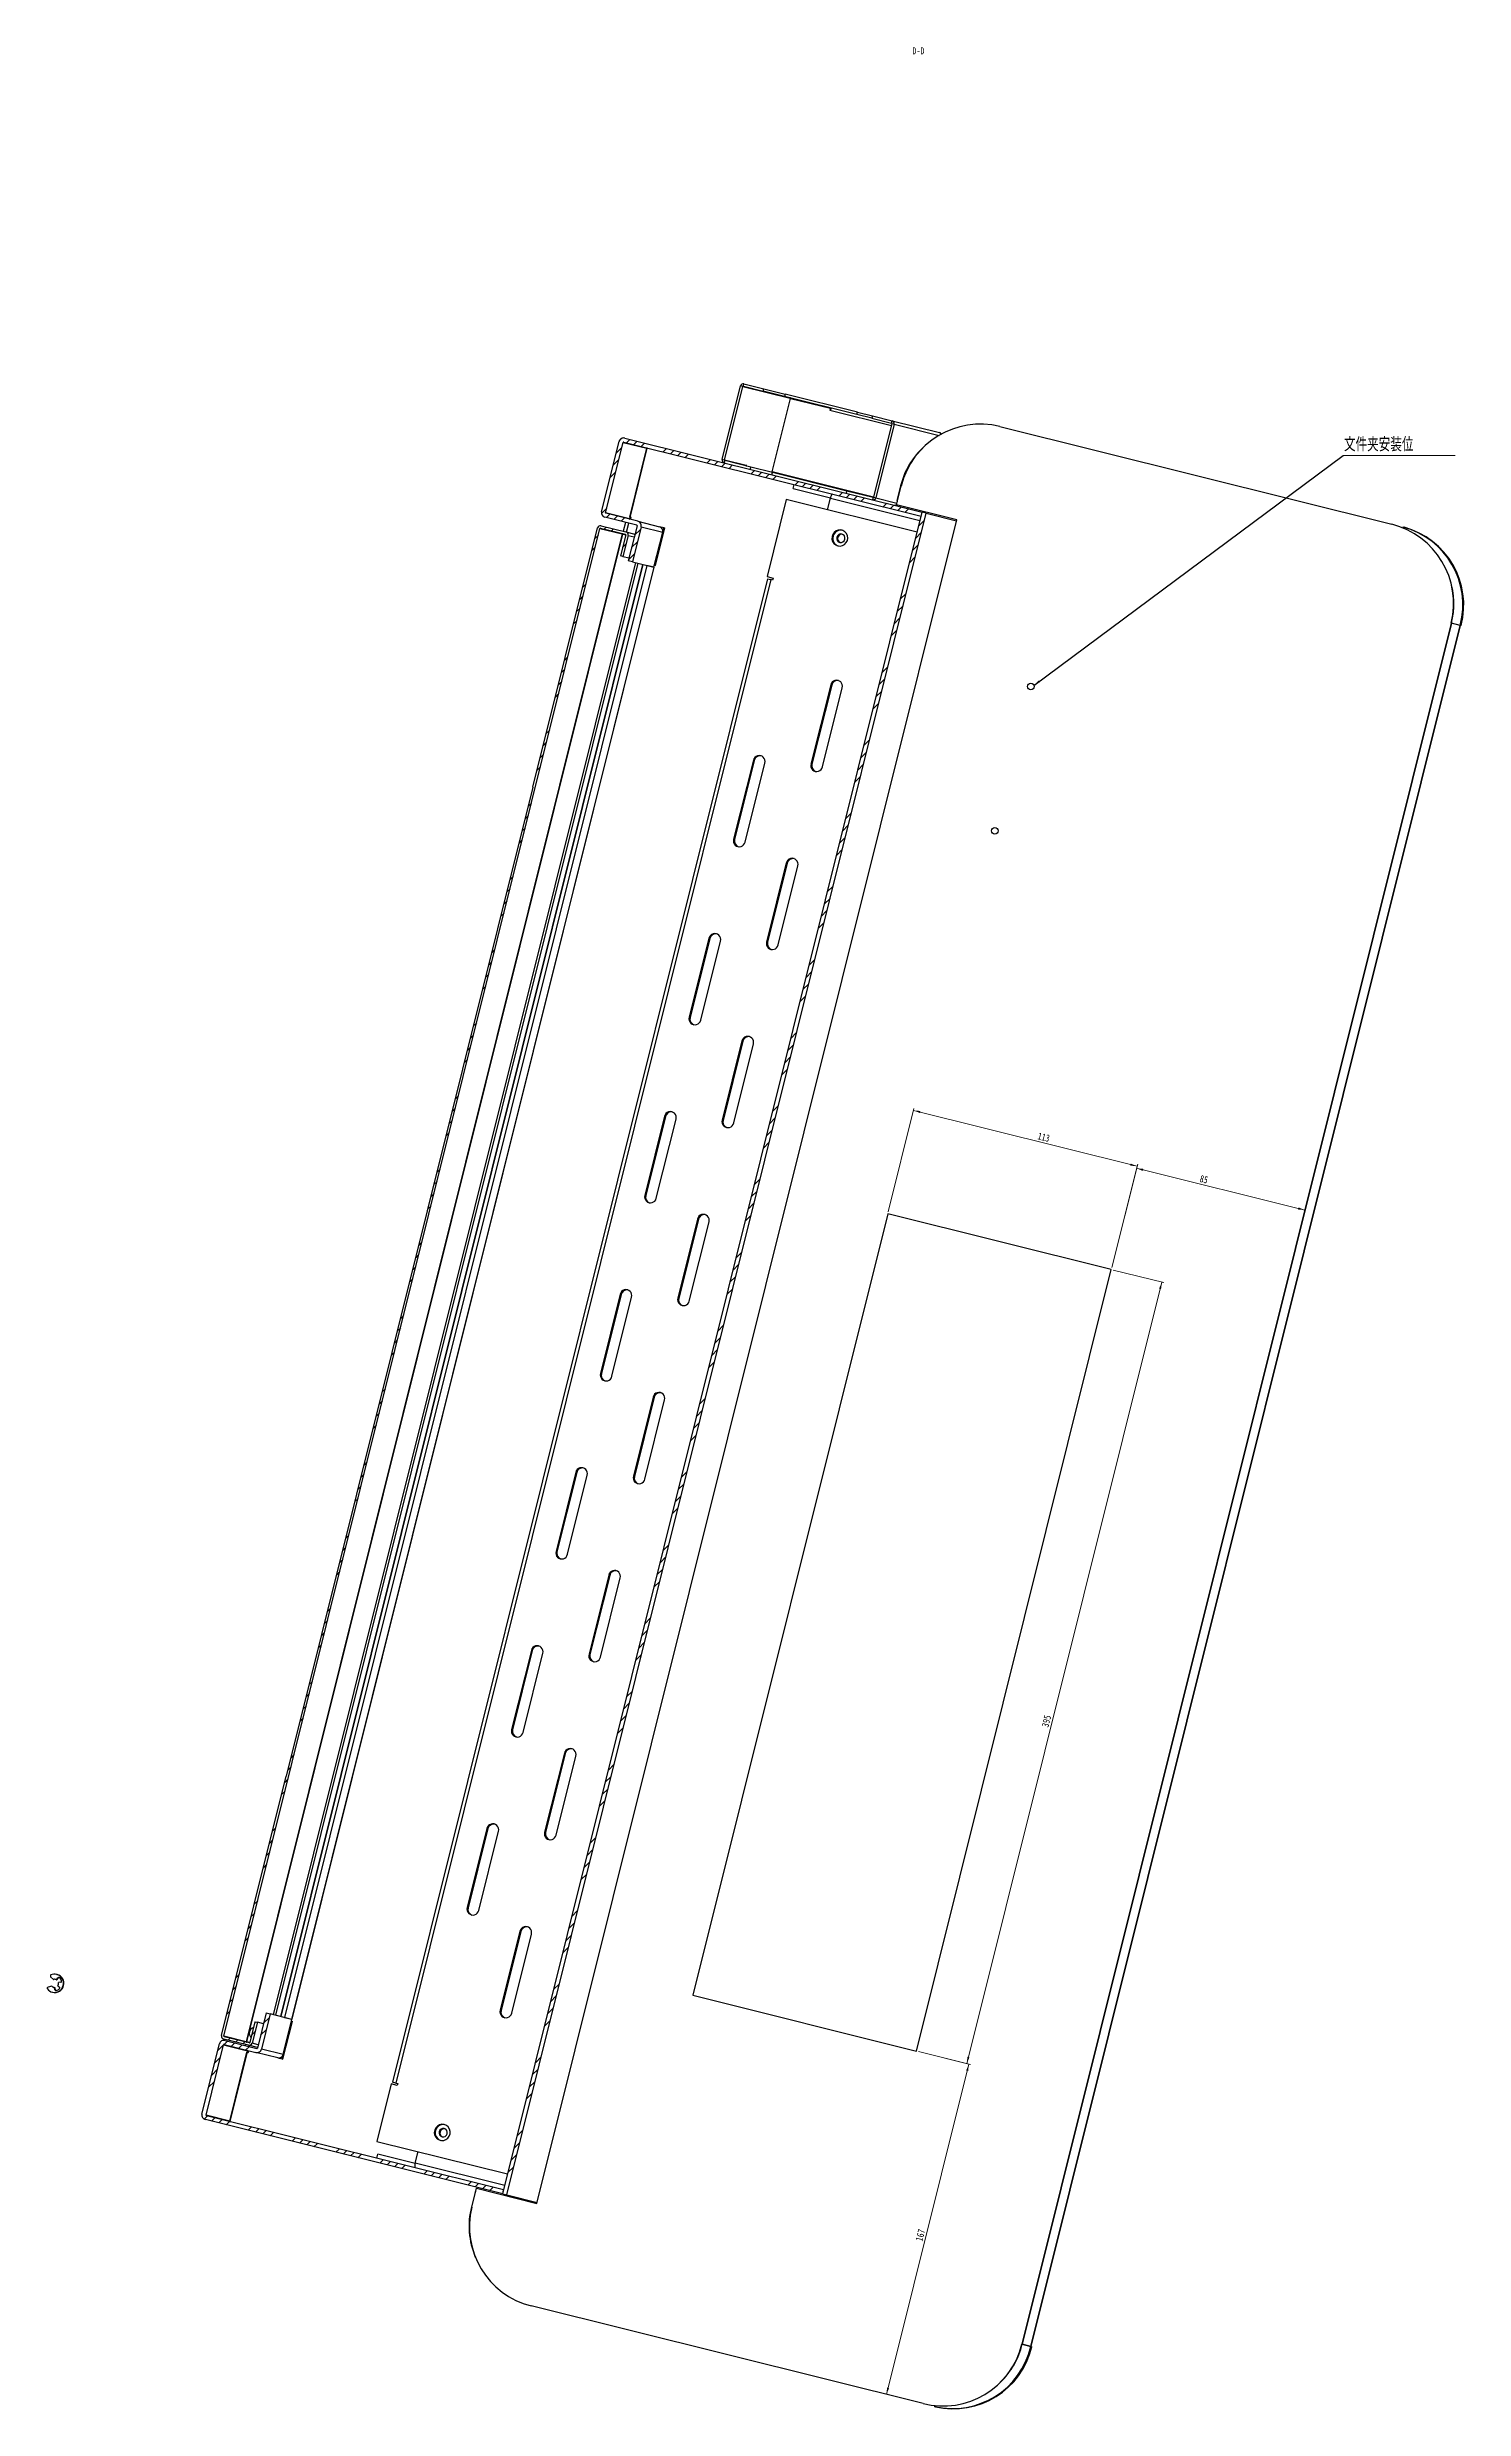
# Model space of a CAD drawing. Header units: millimetres. Extents: x -1281 to 3780, y -2005 to 2969.
# Drawn here: x 862 to 1557, y -2005 to -846 of the extents above; entities that cross this region are included whole.
import ezdxf

# ---------------------------------------------------------------- set-up
doc = ezdxf.new("R2010")
doc.units = ezdxf.units.MM
doc.styles.add('SLDTEXTSTYLE0', font='TXT', dxfattribs={"width": 0.75})
doc.styles.add('SLDTEXTSTYLE1', font='TXT', dxfattribs={"width": 0.75, "bigfont": 'bigfont'})
doc.dimstyles.new('SLDDIMSTYLE4', dxfattribs={"dimtxt": 3.5, "dimasz": 3.302, "dimexe": 0, "dimexo": 0.0625, "dimgap": 0.875, "dimtad": 1, "dimdec": 3, "dimrnd": 1e-09, "dimzin": 12, "dimdsep": 46, "dimtxsty": 'SLDTEXTSTYLE0', "dimsah": 1, "dimcen": 0.09, "dimadec": 0, "dimazin": 3, "dimtfac": 1, "dimtdec": 3, "dimtofl": 0, "dimtmove": 0, "dimatfit": 3, "dimfxl": 1, "dimfrac": 2, "dimtolj": 1, "dimtzin": 12, "dimarcsym": 0})
doc.dimstyles.new('SLDDIMSTYLE5', dxfattribs={"dimtxt": 0.18, "dimasz": 3.302, "dimexe": 0, "dimexo": 0.0625, "dimgap": 0, "dimtad": 0, "dimtih": 1, "dimtoh": 1, "dimdec": 0, "dimrnd": 1e-09, "dimzin": 0, "dimdsep": 46, "dimtxsty": 'Standard', "dimsah": 1, "dimcen": 0.09, "dimadec": 0, "dimazin": 0, "dimtfac": 3.302, "dimtdec": 0, "dimtofl": 0, "dimtmove": 0, "dimatfit": 3, "dimfxl": 1, "dimfrac": 2, "dimtolj": 1, "dimtzin": 0, "dimarcsym": 0})

# ---------------------------------------------------------------- blocks, each defined once
blk = doc.blocks.new('_D_26')
at = {"color": 7, "linetype": 'Continuous', "lineweight": 18, "transparency": 16777216}
for p, q in [((1385.1, -1446.1), (1409.9, -1452.2)), ((1313.3, -1835.3), (1408.9, -1452)), ((1289.6, -1829.3), (1314.3, -1835.5))]:
    blk.add_line(p, q, dxfattribs=at)
for points in [[(1408.9, -1452), (1407.6, -1455.1), (1408.6, -1455.3)], [(1313.3, -1835.3), (1314.6, -1832.2), (1313.6, -1831.9)]]:
    blk.add_solid(points, dxfattribs=at)
at = {"color": 7, "linetype": 'Continuous', "lineweight": 18, "transparency": 16777216, "insert": (1349.9, -1669.7), "char_height": 3.5, "attachment_point": 1, "rotation": 76, "style": 'SLDTEXTSTYLE0'}
blk.add_mtext('395', dxfattribs=at)
blk = doc.blocks.new('_D_27')
at = {"color": 7, "linetype": 'Continuous', "lineweight": 18, "transparency": 16777216}
for p, q in [((1274.8, -1417.5), (1287.4, -1366.8)), ((1396.8, -1395.1), (1287.2, -1367.7)), ((1384.4, -1444.8), (1397.1, -1394.1))]:
    blk.add_line(p, q, dxfattribs=at)
for points in [[(1287.2, -1367.7), (1290.3, -1369), (1290.5, -1368)], [(1396.8, -1395.1), (1393.7, -1393.8), (1393.5, -1394.8)]]:
    blk.add_solid(points, dxfattribs=at)
at = {"color": 7, "linetype": 'Continuous', "lineweight": 18, "transparency": 16777216, "insert": (1348.6, -1378.4), "char_height": 3.5, "attachment_point": 1, "rotation": 346, "style": 'SLDTEXTSTYLE0'}
blk.add_mtext('113', dxfattribs=at)
blk = doc.blocks.new('_D_28')
at = {"color": 7, "linetype": 'Continuous', "lineweight": 18, "transparency": 16777216}
for p, q in [((1384.4, -1444.8), (1396.8, -1395.1)), ((1396.6, -1396.1), (1479, -1416.6))]:
    blk.add_line(p, q, dxfattribs=at)
for points in [[(1396.6, -1396.1), (1399.6, -1397.4), (1399.9, -1396.4)], [(1479, -1416.6), (1476, -1415.3), (1475.7, -1416.3)]]:
    blk.add_solid(points, dxfattribs=at)
at = {"color": 7, "linetype": 'Continuous', "lineweight": 18, "transparency": 16777216, "insert": (1428.1, -1399.3), "char_height": 3.5, "attachment_point": 1, "rotation": 346, "style": 'SLDTEXTSTYLE0'}
blk.add_mtext('85', dxfattribs=at)
blk = doc.blocks.new('_D_29')
at = {"color": 7, "linetype": 'Continuous', "lineweight": 18, "transparency": 16777216}
for p, q in [((1289.6, -1829.3), (1315.2, -1835.7)), ((1314.3, -1835.5), (1273.9, -1997.5))]:
    blk.add_line(p, q, dxfattribs=at)
for points in [[(1314.3, -1835.5), (1313, -1838.6), (1314, -1838.8)], [(1273.9, -1997.5), (1275.2, -1994.4), (1274.2, -1994.2)]]:
    blk.add_solid(points, dxfattribs=at)
at = {"color": 7, "linetype": 'Continuous', "lineweight": 18, "transparency": 16777216, "insert": (1288.1, -1921.8), "char_height": 3.5, "attachment_point": 1, "rotation": 76, "style": 'SLDTEXTSTYLE0'}
blk.add_mtext('167', dxfattribs=at)
blk = doc.blocks.new('SW_NOTE_1')
at = {"color": 0, "linetype": 'Continuous', "lineweight": 0}
blk.add_line((54.9, 0), (0, 0), dxfattribs=at)
at = {"color": 0, "linetype": 'Continuous', "lineweight": 0, "insert": (0.4, 8.9), "char_height": 6.88, "attachment_point": 1, "style": 'SLDTEXTSTYLE1'}
blk.add_mtext('文件夹安装位', dxfattribs=at)

msp = doc.modelspace()

# ---------------------------------------------------------------- hatches: boundary and pattern name
at = {"linetype": 'Continuous', "lineweight": 18}
h = msp.add_hatch(dxfattribs=at)
h.set_pattern_fill('ANSI34', angle=3e-322, style=0)
edge = h.paths.add_edge_path(flags=0)
edge.add_line((1145.0518, -1039.9163), (1290.8548, -1076.269))
edge.add_line((1290.8548, -1076.269), (1291.3386, -1074.3284))
edge.add_line((1291.3386, -1074.3284), (1145.5356, -1037.9757))
edge.add_ellipse((1145.0034, -1040.1103), major_axis=(2.2, -0.5485), ratio=0.970295726, start_angle=90, end_angle=180)
edge.add_line((1142.8034, -1039.5618), (1134.191, -1074.1043))
edge.add_ellipse((1136.391, -1074.6529), major_axis=(2.2, -0.5485), ratio=0.970295726, start_angle=180, end_angle=270)
edge.add_line((1135.8588, -1076.7875), (1151.4588, -1080.677))
edge.add_ellipse((1151.4104, -1080.8711), major_axis=(-0.2, 0.0499), ratio=0.970295726, start_angle=180, end_angle=270, ccw=False)
edge.add_line((1151.6104, -1080.921), (1147.3042, -1098.1922))
edge.add_line((1147.3042, -1098.1922), (1149.3042, -1098.6909))
edge.add_line((1149.3042, -1098.6909), (1153.6104, -1081.4196))
edge.add_ellipse((1151.4104, -1080.8711), major_axis=(-2.2, 0.5485), ratio=0.970295726, start_angle=180, end_angle=270)
edge.add_line((1151.9426, -1078.7364), (1136.3426, -1074.8469))
edge.add_ellipse((1136.391, -1074.6529), major_axis=(0.2, -0.0499), ratio=0.970295726, start_angle=180, end_angle=270, ccw=False)
edge.add_line((1136.191, -1074.603), (1144.8034, -1040.0605))
edge.add_ellipse((1145.0034, -1040.1103), major_axis=(0.2, -0.0499), ratio=0.970295726, start_angle=90, end_angle=180, ccw=False)
h = msp.add_hatch(dxfattribs=at)
h.set_pattern_fill('ANSI34', angle=3e-322, style=0)
h.paths.add_polyline_path([(1085.705, -1899.0798), (1087.702, -1899.5777), (1293.3356, -1074.8264), (1291.3386, -1074.3284)], flags=0)
h = msp.add_hatch(dxfattribs=at)
h.set_pattern_fill('ANSI34', angle=3e-322, style=0)
edge = h.paths.add_edge_path(flags=0)
edge.add_ellipse((949.2386, -1821.8722), major_axis=(0.2, -0.0499), ratio=0.970295726, start_angle=180, end_angle=270, ccw=False)
edge.add_line((949.0386, -1821.8223), (1133.4314, -1082.2629))
edge.add_ellipse((1133.6314, -1082.3128), major_axis=(-0.2, 0.0499), ratio=0.970295726, start_angle=-90, end_angle=0, ccw=False)
edge.add_line((1133.6798, -1082.1187), (1145.8798, -1085.1605))
edge.add_ellipse((1145.8314, -1085.3546), major_axis=(-0.2, 0.0499), ratio=0.970295726, start_angle=180, end_angle=270, ccw=False)
edge.add_line((1146.0314, -1085.4045), (1143.4671, -1095.6896))
edge.add_line((1143.4671, -1095.6896), (1144.6671, -1095.9888))
edge.add_line((1144.6671, -1095.9888), (1147.2314, -1085.7037))
edge.add_ellipse((1145.8314, -1085.3546), major_axis=(-1.4, 0.3491), ratio=0.970295726, start_angle=180, end_angle=270)
edge.add_line((1146.1701, -1083.9962), (1133.9701, -1080.9544))
edge.add_ellipse((1133.6314, -1082.3128), major_axis=(-1.4, 0.3491), ratio=0.970295726, start_angle=270, end_angle=360)
edge.add_line((1132.2314, -1081.9637), (1100.5155, -1209.1695))
edge.add_line((1100.5155, -1209.1695), (1100.6155, -1209.1944))
edge.add_line((1100.6155, -1209.1944), (979.6545, -1694.3423))
edge.add_line((979.6545, -1694.3423), (979.5545, -1694.3174))
edge.add_line((979.5545, -1694.3174), (947.8386, -1821.5231))
edge.add_ellipse((949.2386, -1821.8722), major_axis=(1.4, -0.3491), ratio=0.970295726, start_angle=180, end_angle=270)
edge.add_line((948.8999, -1823.2306), (961.0999, -1826.2724))
edge.add_ellipse((961.4386, -1824.914), major_axis=(1.4, -0.3491), ratio=0.970295726, start_angle=270, end_angle=360)
edge.add_line((962.8386, -1825.2631), (965.4029, -1814.9779))
edge.add_line((965.4029, -1814.9779), (964.2029, -1814.6787))
edge.add_line((964.2029, -1814.6787), (961.6386, -1824.9639))
edge.add_ellipse((961.4386, -1824.914), major_axis=(0.2, -0.0499), ratio=0.970295726, start_angle=270, end_angle=360, ccw=False)
edge.add_line((961.3902, -1825.1081), (949.1902, -1822.0663))
h = msp.add_hatch(dxfattribs=at)
h.set_pattern_fill('ANSI34', angle=3e-322, style=0)
edge = h.paths.add_edge_path(flags=0)
edge.add_line((939.902, -1862.7271), (1085.705, -1899.0798))
edge.add_line((1085.705, -1899.0798), (1086.1888, -1897.1392))
edge.add_line((1086.1888, -1897.1392), (940.3859, -1860.7865))
edge.add_ellipse((940.4343, -1860.5924), major_axis=(-0.2, 0.0499), ratio=0.970295726, start_angle=0, end_angle=90, ccw=False)
edge.add_line((940.2343, -1860.5425), (948.8467, -1826))
edge.add_ellipse((949.0467, -1826.0499), major_axis=(-0.2, 0.0499), ratio=0.970295726, start_angle=270, end_angle=360, ccw=False)
edge.add_line((949.0951, -1825.8558), (964.6951, -1829.7453))
edge.add_ellipse((965.2273, -1827.6107), major_axis=(2.2, -0.5485), ratio=0.970295726, start_angle=270, end_angle=360)
edge.add_line((967.4273, -1828.1592), (971.7335, -1810.8879))
edge.add_line((971.7335, -1810.8879), (969.7335, -1810.3893))
edge.add_line((969.7335, -1810.3893), (965.4273, -1827.6605))
edge.add_ellipse((965.2273, -1827.6107), major_axis=(0.2, -0.0499), ratio=0.970295726, start_angle=270, end_angle=360, ccw=False)
edge.add_line((965.1789, -1827.8047), (949.5789, -1823.9152))
edge.add_ellipse((949.0467, -1826.0499), major_axis=(-2.2, 0.5485), ratio=0.970295726, start_angle=270, end_angle=360)
edge.add_line((946.8467, -1825.5014), (938.2343, -1860.0439))
edge.add_ellipse((940.4343, -1860.5924), major_axis=(-2.2, 0.5485), ratio=0.970295726, start_angle=0, end_angle=90)

# ---------------------------------------------------------------- linework, layer by layer
at = {"color": 7, "linetype": 'Continuous'}
for p, q in [((1193.3795, -1048.4616), (1202.379, -1012.3666)), ((1194.5093, -1048.7433), (1203.5088, -1012.6483)), ((1203.5088, -1012.6483), (1202.379, -1012.3666)), ((1203.5088, -1012.6483), (1226.6537, -1018.419)), ((1203.7455, -1012.5012), (1204.0358, -1011.3369)), ((1203.7455, -1012.5012), (1213.4575, -1014.9227)), ((1204.0358, -1011.3369), (1213.7478, -1013.7583)), ((1213.4575, -1014.9227), (1213.7478, -1013.7583)), ((1223.8987, -1017.526), (1213.4575, -1014.9227)), ((1213.7478, -1013.7583), (1224.189, -1016.3616)), ((1217.8895, -1054.5727), (1226.889, -1018.4777)), ((1224.189, -1016.3616), (1223.8987, -1017.526)), ((1259.4039, -1026.3784), (1223.8987, -1017.526)), ((1259.6942, -1025.2141), (1224.189, -1016.3616)), ((1226.6537, -1018.419), (1226.889, -1018.4777)), ((1226.889, -1018.4777), (1246.4146, -1023.3459)), ((1246.4146, -1023.3459), (1246.1485, -1024.4133)), ((1276.301, -1031.9311), (1246.1485, -1024.4133)), ((1246.6963, -1023.4162), (1246.4146, -1023.3459)), ((1246.6963, -1023.4162), (1246.4302, -1024.4835)), ((1259.4039, -1026.3784), (1259.6942, -1025.2141)), ((1266.7153, -1028.2014), (1259.4039, -1026.3784)), ((1259.6942, -1025.2141), (1267.0056, -1027.037)), ((1267.0056, -1027.037), (1266.7153, -1028.2014)), ((1266.7153, -1028.2014), (1276.4272, -1030.6228)), ((1267.0056, -1027.037), (1276.7176, -1029.4585)), ((1276.5672, -1030.8638), (1267.5677, -1066.9588)), ((1276.4272, -1030.6228), (1276.7176, -1029.4585)), ((1276.5672, -1030.8638), (1277.6969, -1031.1455)), ((1276.7176, -1029.4585), (1299.8625, -1035.2291)), ((1134.191, -1074.1043), (1142.8034, -1039.5618)), ((1136.191, -1074.603), (1144.8034, -1040.0605)), ((1144.8034, -1040.0605), (1156.4634, -1042.9676)), ((1145.0518, -1039.9163), (1290.8548, -1076.269)), ((1145.5356, -1037.9757), (1291.3386, -1074.3285)), ((1277.6969, -1031.1455), (1268.6974, -1067.2405)), ((1329.5732, -1032.3307), (1521.6917, -1080.2312)), ((1156.4634, -1042.9676), (1147.851, -1077.5102)), ((1148.0445, -1076.7339), (1156.4634, -1042.9676)), ((1194.5093, -1048.7433), (1193.3795, -1048.4616)), ((1194.6492, -1048.9843), (1194.3589, -1050.1487)), ((1205.0724, -1051.377), (1194.5093, -1048.7433)), ((1207.4532, -1052.1767), (1194.6492, -1048.9843)), ((1205.1305, -1051.1441), (1205.0724, -1051.377)), ((1205.0942, -1051.5295), (1205.1868, -1051.1582)), ((1205.1868, -1051.1582), (1205.1305, -1051.1441)), ((1207.1629, -1053.3411), (1207.4532, -1052.1767)), ((1218.0164, -1054.8104), (1207.4532, -1052.1767)), ((1217.726, -1055.9748), (1218.0164, -1054.8104)), ((1254.5269, -1063.9135), (1218.0164, -1054.8104)), ((1228.1438, -1062.6947), (1228.6277, -1060.7541)), ((1228.1438, -1062.6947), (1246.459, -1067.2612)), ((1254.2366, -1065.0779), (1254.5269, -1063.9135)), ((1267.331, -1067.1059), (1254.5269, -1063.9135)), ((1278.7862, -1070.6835), (1281.0845, -1061.4657)), ((1279.1943, -1068.5179), (1280.9604, -1061.4347)), ((1280.8371, -1061.404), (1281.0845, -1061.4657)), ((1085.705, -1899.0798), (1291.3386, -1074.3285)), ((1087.702, -1899.5777), (1293.3356, -1074.8264)), ((1151.4588, -1080.677), (1135.8588, -1076.7875)), ((1147.851, -1077.5102), (1136.191, -1074.603)), ((1151.9426, -1078.7364), (1136.3426, -1074.8469)), ((1148.7957, -1076.9212), (1148.0445, -1076.7339)), ((1148.5538, -1077.8915), (1148.7957, -1076.9212)), ((1224.7649, -1068.0359), (1215.33, -1105.8774)), ((1288.9194, -1084.0314), (1224.7649, -1068.0359)), ((1245.0054, -1073.0824), (1246.4085, -1067.4547)), ((1267.331, -1067.1059), (1267.0407, -1068.2703)), ((1267.5677, -1066.9588), (1268.6974, -1067.2405)), ((1277.8543, -1070.9414), (1277.8484, -1070.965)), ((1308.3802, -1078.0621), (1278.7862, -1070.6835)), ((1278.9782, -1071.2467), (1279.0991, -1070.7615)), ((1279.1943, -1068.5179), (1279.1612, -1069.1794)), ((1279.3184, -1068.5488), (1279.1943, -1068.5179)), ((1290.8548, -1076.269), (1291.3386, -1074.3285)), ((1290.9689, -1076.2975), (1290.8548, -1076.269)), ((1293.3356, -1074.8264), (1291.3386, -1074.3285)), ((1291.8323, -1074.4516), (1291.9533, -1073.9664)), ((1293.3356, -1074.8264), (1308.2593, -1078.5473)), ((949.0386, -1821.8223), (1133.4314, -1082.2629)), ((1144.3401, -1084.9828), (959.9473, -1824.5422)), ((960.1825, -1824.6008), (1144.5754, -1085.0414)), ((1100.5155, -1209.1695), (1132.2314, -1081.9637)), ((1102.5047, -1903.7838), (1308.3802, -1078.0621)), ((1133.4314, -1082.2629), (1144.3401, -1084.9828)), ((1133.6798, -1082.1187), (1145.8798, -1085.1605)), ((1133.9701, -1080.9544), (1146.1701, -1083.9962)), ((1146.0314, -1085.4045), (1143.4671, -1095.6896)), ((1144.5754, -1085.0414), (1144.3401, -1084.9828)), ((1144.5067, -1084.8317), (1144.4615, -1085.013)), ((1144.5754, -1085.0414), (1146.0314, -1085.4045)), ((1147.2314, -1085.7037), (1144.6671, -1095.9888)), ((1145.8888, -1079.2883), (1144.8002, -1083.6546)), ((1146.1701, -1083.9962), (1150.5701, -1085.0932)), ((1151.6104, -1080.921), (1147.3042, -1098.1922)), ((1153.6104, -1081.4196), (1149.3042, -1098.6909)), ((1151.9426, -1078.7364), (1162.6779, -1081.413)), ((1153.6104, -1081.4196), (1164.2169, -1084.0641)), ((1159.9107, -1101.3354), (1164.2169, -1084.0641)), ((1160.1526, -1100.3651), (1164.7491, -1081.9295)), ((1160.6221, -1100.4821), (1165.2186, -1082.0465)), ((1164.7491, -1081.9295), (1162.6779, -1081.413)), ((1164.7491, -1081.9295), (1165.2186, -1082.0465)), ((1527.2403, -1081.6147), (1527.1933, -1081.603)), ((1527.2403, -1081.6147), (1527.7097, -1081.7317)), ((1150.7872, -1099.0607), (973.2166, -1811.2577)), ((1151.917, -1099.3423), (974.3463, -1811.5394)), ((976.8749, -1812.1698), (1154.4456, -1099.9728)), ((1154.4597, -1099.9763), (976.8891, -1812.1734)), ((1144.6671, -1095.9888), (1143.4671, -1095.6896)), ((1144.6671, -1095.9888), (1147.6671, -1096.7368)), ((1149.3042, -1098.6909), (1147.3042, -1098.1922)), ((1149.3042, -1098.6909), (1159.9107, -1101.3354)), ((1160.1526, -1100.3651), (1160.6221, -1100.4821)), ((1156.3427, -1100.4458), (978.772, -1812.6429)), ((1159.8637, -1101.3237), (982.2931, -1813.5207)), ((982.3565, -1813.5366), (1159.9271, -1101.3395)), ((1215.5411, -1106.9607), (1031.6804, -1844.3854)), ((1217.1593, -1107.3641), (1033.2987, -1844.7889)), ((1159.8637, -1101.3237), (1156.3427, -1100.4458)), ((1159.9107, -1101.3354), (1159.9271, -1101.3395)), ((1215.33, -1105.8774), (1218.3427, -1106.6286)), ((1215.5411, -1106.9607), (1217.1593, -1107.3641)), ((1218.1008, -1107.5989), (1217.1593, -1107.3641)), ((1218.3427, -1106.6286), (1218.1008, -1107.5989)), ((1550.8267, -1128.7199), (1340.3546, -1972.8772)), ((1550.9971, -1128.7624), (1340.525, -1972.9197)), ((1555.1754, -1129.8042), (1344.7033, -1973.9615)), ((1344.7667, -1973.9773), (1555.2388, -1129.82)), ((1550.9971, -1128.7624), (1550.8267, -1128.7199)), ((1555.2223, -1129.8159), (1550.9971, -1128.7624)), ((1555.1754, -1129.8042), (1550.9971, -1128.7624)), ((1555.6918, -1129.933), (1555.2223, -1129.8159)), ((1246.581, -1159.0162), (1236.9041, -1197.828)), ((1247.0505, -1159.1333), (1237.3736, -1197.9451)), ((1242.553, -1199.2364), (1252.2298, -1160.4246)), ((1247.0505, -1159.1333), (1246.581, -1159.0162)), ((1208.6272, -1195.9308), (1198.9503, -1234.7427)), ((1209.0966, -1196.0479), (1199.4197, -1234.8597)), ((1204.5991, -1236.1511), (1214.276, -1197.3393)), ((1209.0966, -1196.0479), (1208.6272, -1195.9308)), ((1237.3736, -1197.9451), (1236.9041, -1197.828)), ((979.6545, -1694.3423), (1100.6155, -1209.1944)), ((1100.6155, -1209.1944), (1100.5155, -1209.1695)), ((1199.4197, -1234.8597), (1198.9503, -1234.7427)), ((1224.808, -1246.3428), (1215.1312, -1285.1546)), ((1225.2775, -1246.4599), (1215.6006, -1285.2717)), ((1220.78, -1286.5631), (1230.4569, -1247.7512)), ((1225.2775, -1246.4599), (1224.808, -1246.3428)), ((1186.8542, -1283.2575), (1177.1773, -1322.0693)), ((1187.3237, -1283.3745), (1177.6468, -1322.1863)), ((1182.8261, -1323.4777), (1192.503, -1284.6659)), ((1187.3237, -1283.3745), (1186.8542, -1283.2575)), ((1215.6006, -1285.2717), (1215.1312, -1285.1546)), ((1177.6468, -1322.1863), (1177.1773, -1322.0693)), ((1203.0351, -1333.6694), (1193.3582, -1372.4813)), ((1203.5045, -1333.7865), (1193.8277, -1372.5983)), ((1199.007, -1373.8897), (1208.6839, -1335.0778)), ((1203.5045, -1333.7865), (1203.0351, -1333.6694)), ((1165.0812, -1370.5841), (1155.4043, -1409.3959)), ((1165.5507, -1370.7011), (1155.8738, -1409.513)), ((1161.0532, -1410.8043), (1170.7301, -1371.9925)), ((1165.5507, -1370.7011), (1165.0812, -1370.5841)), ((1193.8277, -1372.5983), (1193.3582, -1372.4813)), ((1155.8738, -1409.513), (1155.4043, -1409.3959)), ((1181.2621, -1420.996), (1171.5852, -1459.8079)), ((1181.7316, -1421.1131), (1172.0547, -1459.9249)), ((1177.2341, -1461.2163), (1186.9109, -1422.4045)), ((1274.5193, -1418.4823), (1178.9601, -1801.7491)), ((1181.7316, -1421.1131), (1181.2621, -1420.996)), ((1384.1627, -1445.8195), (1274.5193, -1418.4823)), ((1288.6036, -1829.0863), (1384.1627, -1445.8195)), ((1143.3082, -1457.9107), (1133.6314, -1496.7225)), ((1143.7777, -1458.0277), (1134.1008, -1496.8396)), ((1139.2802, -1498.1309), (1148.9571, -1459.3191)), ((1143.7777, -1458.0277), (1143.3082, -1457.9107)), ((1172.0547, -1459.9249), (1171.5852, -1459.8079)), ((1134.1008, -1496.8396), (1133.6314, -1496.7225)), ((1159.4891, -1508.3227), (1149.8122, -1547.1345)), ((1159.9586, -1508.4397), (1150.2817, -1547.2515)), ((1155.4611, -1548.5429), (1165.138, -1509.7311)), ((1159.9586, -1508.4397), (1159.4891, -1508.3227)), ((1121.5353, -1545.2373), (1111.8584, -1584.0491)), ((1122.0047, -1545.3544), (1112.3279, -1584.1662)), ((1117.5072, -1585.4576), (1127.1841, -1546.6457)), ((1122.0047, -1545.3544), (1121.5353, -1545.2373)), ((1150.2817, -1547.2515), (1149.8122, -1547.1345)), ((1112.3279, -1584.1662), (1111.8584, -1584.0491)), ((1137.7162, -1595.6493), (1128.0393, -1634.4611)), ((1138.1856, -1595.7663), (1128.5087, -1634.5782)), ((1133.6881, -1635.8695), (1143.365, -1597.0577)), ((1138.1856, -1595.7663), (1137.7162, -1595.6493)), ((1099.7623, -1632.5639), (1090.0854, -1671.3758)), ((1100.2318, -1632.681), (1090.5549, -1671.4928)), ((1100.2318, -1632.681), (1099.7623, -1632.5639)), ((1095.7343, -1672.7842), (1105.4111, -1633.9723)), ((1128.5087, -1634.5782), (1128.0393, -1634.4611)), ((1090.5549, -1671.4928), (1090.0854, -1671.3758)), ((1115.9432, -1682.9759), (1106.2663, -1721.7877)), ((1116.4127, -1683.0929), (1106.7358, -1721.9048)), ((1111.9151, -1723.1961), (1121.592, -1684.3843)), ((1116.4127, -1683.0929), (1115.9432, -1682.9759)), ((947.8386, -1821.5231), (979.5545, -1694.3174)), ((979.5545, -1694.3174), (979.6545, -1694.3423)), ((1077.9893, -1719.8905), (1068.3124, -1758.7024)), ((1078.4588, -1720.0076), (1068.7819, -1758.8194)), ((1073.9613, -1760.1108), (1083.6382, -1721.2989)), ((1078.4588, -1720.0076), (1077.9893, -1719.8905)), ((1106.7358, -1721.9048), (1106.2663, -1721.7877)), ((1068.7819, -1758.8194), (1068.3124, -1758.7024)), ((1094.1702, -1770.3025), (1084.4933, -1809.1143)), ((1094.6397, -1770.4196), (1084.9628, -1809.2314)), ((1090.1422, -1810.5227), (1099.8191, -1771.7109)), ((1094.6397, -1770.4196), (1094.1702, -1770.3025)), ((864.0379, -1792.6104), (865.474, -1793.9276)), ((865.474, -1793.9276), (865.6618, -1793.9745)), ((866.9025, -1794.092), (867.6386, -1793.124)), ((866.9025, -1794.092), (867.0903, -1794.1388)), ((867.0508, -1791.4866), (867.2386, -1791.5334)), ((867.0903, -1794.1388), (867.8264, -1793.1708)), ((867.8264, -1793.1708), (867.6386, -1793.124)), ((868.9998, -1795.3358), (867.8843, -1795.5257)), ((864.6272, -1797.3237), (862.7409, -1797.8126)), ((864.6272, -1797.3237), (864.815, -1797.3705)), ((864.8735, -1800.2193), (865.0613, -1800.2661)), ((866.1612, -1799.0495), (865.9657, -1797.8493)), ((865.9657, -1797.8493), (866.1535, -1797.8961)), ((866.349, -1799.0963), (866.1535, -1797.8961)), ((866.1612, -1799.0495), (866.349, -1799.0963)), ((867.5057, -1797.0443), (868.4015, -1797.7357)), ((1178.9601, -1801.7491), (1288.6036, -1829.0863)), ((964.2029, -1814.6787), (961.6386, -1824.9639)), ((965.4029, -1814.9779), (962.8386, -1825.2631)), ((964.2029, -1814.6787), (965.4029, -1814.9779)), ((968.4029, -1815.7259), (965.4029, -1814.9779)), ((969.7335, -1810.3893), (965.4273, -1827.6606)), ((971.7335, -1810.888), (967.4273, -1828.1592)), ((969.7335, -1810.3893), (971.7335, -1810.888)), ((982.34, -1813.5325), (971.7335, -1810.888)), ((977.5016, -1832.9383), (982.0981, -1814.5027)), ((977.9711, -1833.0554), (982.5676, -1814.6198)), ((978.0338, -1830.8037), (982.34, -1813.5325)), ((978.772, -1812.6429), (982.2931, -1813.5207)), ((982.0981, -1814.5027), (982.5676, -1814.6198)), ((982.3565, -1813.5366), (982.34, -1813.5325)), ((1084.9628, -1809.2314), (1084.4933, -1809.1143)), ((938.2343, -1860.0439), (946.8467, -1825.5013)), ((940.2343, -1860.5425), (948.8467, -1826)), ((948.8467, -1826), (960.5067, -1828.9072)), ((961.0999, -1826.2724), (948.8999, -1823.2306)), ((959.9473, -1824.5422), (949.0386, -1821.8223)), ((949.0951, -1825.8558), (964.6951, -1829.7453)), ((961.3902, -1825.1081), (949.1902, -1822.0663)), ((949.5789, -1823.9152), (965.1789, -1827.8047)), ((960.5067, -1828.9072), (951.8942, -1863.4497)), ((951.8942, -1863.4497), (960.3131, -1829.6834)), ((959.7299, -1825.9308), (959.609, -1826.416)), ((959.9473, -1824.5422), (960.1825, -1824.6008)), ((960.0686, -1824.5724), (960.0234, -1824.7538)), ((961.6386, -1824.9639), (960.1825, -1824.6008)), ((960.3131, -1829.6834), (961.0643, -1829.8707)), ((961.0643, -1829.8707), (961.3062, -1828.9004)), ((965.4999, -1827.3695), (961.0999, -1826.2724)), ((975.4303, -1832.4219), (964.6951, -1829.7453)), ((978.0338, -1830.8037), (967.4273, -1828.1592)), ((975.4303, -1832.4219), (977.5016, -1832.9383)), ((977.5016, -1832.9383), (977.9711, -1833.0554)), ((1030.9855, -1845.2428), (1023.9698, -1873.3813)), ((1033.9982, -1845.9939), (1030.9855, -1845.2428)), ((1033.2987, -1844.7889), (1031.6804, -1844.3854)), ((1033.2987, -1844.7889), (1034.2401, -1845.0236)), ((1034.2401, -1845.0236), (1033.9982, -1845.9939)), ((1085.705, -1899.0798), (939.902, -1862.7271)), ((951.8942, -1863.4497), (940.2343, -1860.5425)), ((1086.1888, -1897.1392), (940.3859, -1860.7865)), ((1023.9698, -1873.3813), (1088.1242, -1889.3768)), ((1023.9618, -1881.6243), (1024.4456, -1879.6837)), ((1042.7608, -1884.2502), (1024.4456, -1879.6837)), ((1042.807, -1884.0556), (1044.2102, -1878.4279)), ((1072.2543, -1898.5089), (1070.4883, -1905.592)), ((1070.6124, -1905.6229), (1072.9107, -1896.4051)), ((1072.2543, -1898.5089), (1072.5357, -1897.9092)), ((1072.3784, -1898.5398), (1072.2543, -1898.5089)), ((1072.9107, -1896.4051), (1102.5047, -1903.7838)), ((1085.705, -1899.0798), (1086.1888, -1897.1392)), ((1085.705, -1899.0798), (1087.702, -1899.5777)), ((1086.1888, -1897.1392), (1086.3029, -1897.1677)), ((1087.702, -1899.5777), (1102.6256, -1903.2986)), ((1070.3651, -1905.5613), (1070.6124, -1905.6229)), ((1291.8659, -2002.0122), (1099.7474, -1954.1117)), ((1340.525, -1972.9197), (1340.3546, -1972.8772)), ((1344.7503, -1973.9732), (1340.525, -1972.9197)), ((1340.525, -1972.9197), (1344.7033, -1973.9615)), ((1344.7503, -1973.9732), (1345.2198, -1974.0902)), ((1297.4145, -2003.3956), (1297.3675, -2003.3839)), ((1297.8839, -2003.5127), (1297.4145, -2003.3956))]:
    msp.add_line(p, q, dxfattribs=at)
at = {"color": 8, "linetype": 'Continuous'}
for p, q in [((1277.6969, -1031.1455), (1299.681, -1036.6267)), ((1267.5677, -1066.9588), (1217.8895, -1054.5727)), ((1246.4085, -1067.4547), (1290.3225, -1078.4037)), ((1268.6974, -1067.2405), (1279.0039, -1069.8102)), ((1146.4184, -1084.0581), (1147.507, -1079.6918)), ((1147.2314, -1085.7037), (1150.2314, -1086.4516)), ((1154.4052, -1099.9627), (976.8345, -1812.1598)), ((961.2272, -1826.8195), (961.3481, -1826.3343)), ((965.8386, -1826.011), (962.8386, -1825.2631)), ((1086.7211, -1895.0046), (1042.807, -1884.0556))]:
    msp.add_line(p, q, dxfattribs=at)
at = {"color": 7, "linetype": 'Continuous', "flags": 128}
for points in [[(1250.0799, -1090.8375), (1251.2329, -1090.9418), (1252.3694, -1090.692), (1253.3885, -1090.1102), (1254.1996, -1089.2482), (1254.7306, -1088.1826), (1254.9344, -1087.008), (1254.7928, -1085.8288), (1254.3184, -1084.7498), (1253.5534, -1083.8668), (1252.5657, -1083.2584), (1251.4432, -1082.9785), (1250.2855, -1083.052), (1249.1955, -1083.4725), (1248.27, -1084.2025), (1247.5914, -1085.1772), (1247.2199, -1086.31), (1247.1885, -1087.5002), (1247.4999, -1088.642), (1248.1266, -1089.6341), (1249.0128, -1090.3883), (1250.0799, -1090.8375)], [(1253.4941, -1087.5663), (1253.538, -1086.749), (1253.2743, -1085.9811), (1252.743, -1085.3795), (1252.0251, -1085.0357), (1251.2298, -1085.0022), (1250.4783, -1085.2839), (1249.8849, -1085.8381), (1249.5399, -1086.5804), (1249.496, -1087.3977), (1249.7598, -1088.1656), (1250.2911, -1088.7672), (1251.009, -1089.1109), (1251.8043, -1089.1445), (1252.5558, -1088.8627), (1253.1492, -1088.3085), (1253.4941, -1087.5663)], [(1057.0262, -1865.1334), (1055.8732, -1865.0291), (1054.7367, -1865.2789), (1053.7176, -1865.8607), (1052.9065, -1866.7226), (1052.3755, -1867.7883), (1052.1717, -1868.9628), (1052.3133, -1870.1421), (1052.7877, -1871.2211), (1053.5527, -1872.104), (1054.5404, -1872.7125), (1055.6629, -1872.9924), (1056.8206, -1872.9188), (1057.9106, -1872.4984), (1058.836, -1871.7684), (1059.5147, -1870.7937), (1059.8862, -1869.6609), (1059.9176, -1868.4707), (1059.6062, -1867.3288), (1058.9795, -1866.3368), (1058.0932, -1865.5826), (1057.0262, -1865.1334)], [(1058.5051, -1869.6246), (1058.549, -1868.8073), (1058.2852, -1868.0394), (1057.754, -1867.4378), (1057.036, -1867.0941), (1056.2407, -1867.0605), (1055.4892, -1867.3423), (1054.8958, -1867.8965), (1054.5509, -1868.6387), (1054.507, -1869.456), (1054.7707, -1870.2239), (1055.302, -1870.8256), (1056.0199, -1871.1693), (1056.8152, -1871.2028), (1057.5668, -1870.9211), (1058.1602, -1870.3669), (1058.5051, -1869.6246)]]:
    msp.add_lwpolyline(points, dxfattribs=at)
at = {"color": 7, "linetype": 'Continuous'}
for centre in [(1344.691, -1159.7736), (1327.0307, -1230.6052)]:
    msp.add_circle(centre, 1.6, dxfattribs=at)
for centre, radius, start, end in [((1203.7225, -1012.6805), 1.3797, 76.876762, 166.8505426), ((1203.7007, -1012.6931), 0.1971, 76.8647103, 166.8552791), ((1226.8456, -1018.4638), 0.1971, 76.8647103, 166.8552791), ((1226.6647, -1018.3732), 0.2474, 335.0267629, 24.1762662), ((1276.3767, -1030.8133), 0.1971, 345.1438865, 75.1361241), ((1276.3633, -1030.7919), 1.3797, 345.1495641, 75.1232075), ((1319.8963, -1071.1425), 40, 76, 166), ((1299.5316, -1036.5328), 1.345, 22.8335071, 75.760023), ((1156.6553, -1043.0125), 0.1971, 76.8813202, 166.8482703), ((1194.7131, -1048.8153), 1.3797, 165.1487639, 255.1227123), ((1194.6998, -1048.7938), 0.1971, 165.1484866, 255.1229897), ((1205.2629, -1051.4275), 0.1971, 165.1484866, 255.1229897), ((1217.6423, -1054.5596), 0.2475, 307.8354732, 356.9654006), ((1249.1271, -1067.5989), 2.7224, 127.8365327, 176.9640307), ((1267.3539, -1066.9266), 1.3797, 256.8773182, 346.8511293), ((1267.3757, -1066.914), 0.1971, 256.8761761, 346.8523477), ((1277.9237, -1069.5965), 1.346, 256.2503922, 310.7954402), ((1144.5321, -1085.0276), 0.1971, 76.8825019, 166.8449551), ((1148.0415, -1077.5607), 0.1971, 165.1517297, 255.1186798), ((1162.1213, -1083.5084), 2.1681, 345.1488143, 75.1235348), ((1251.6118, -1087.0969), 4.0066, 80.8614795, 251.1385205), ((1252.0166, -1087.227), 2.0759, 165.2209763, 248.2480959), ((1252.0303, -1087.1723), 2.076, 83.7533586, 166.7775692), ((1512.0148, -1119.0431), 40, 346, 76), ((1517.1197, -1119.7127), 39.4193, 345.1493008, 75.1232422), ((1517.5892, -1119.8297), 39.4193, 345.1493008, 75.1232422), ((1249.4215, -1159.6559), 2.9116, 344.692508, 167.307492), ((1249.9338, -1159.8081), 2.9613, 81.659052, 166.827632), ((1211.4676, -1196.5706), 2.9116, 344.6925354, 167.3074646), ((1211.98, -1196.7227), 2.9613, 81.6591975, 166.8274095), ((1239.7125, -1198.5967), 2.9116, 164.692508, 347.307492), ((1240.2271, -1198.7077), 2.9537, 165.0368572, 250.4764588), ((1201.7586, -1235.5113), 2.9116, 164.6925354, 347.3074646), ((1202.2733, -1235.6224), 2.9537, 165.0368758, 250.4765172), ((1227.6485, -1246.9825), 2.9116, 344.692508, 167.307492), ((1228.1609, -1247.1347), 2.9613, 81.659052, 166.827632), ((1189.6947, -1283.8972), 2.9116, 344.6925354, 167.3074646), ((1190.207, -1284.0493), 2.9613, 81.6590786, 166.8275283), ((1217.9395, -1285.9233), 2.9116, 164.692508, 347.307492), ((1218.4542, -1286.0343), 2.9537, 165.0369766, 250.4763393), ((1179.9857, -1322.838), 2.9116, 164.6924405, 347.3075595), ((1180.5003, -1322.949), 2.9537, 165.0368758, 250.4765172), ((1205.8756, -1334.3092), 2.9116, 344.6924131, 167.3075869), ((1206.3879, -1334.4613), 2.9613, 81.6589728, 166.8277113), ((1167.9217, -1371.2238), 2.9116, 344.692488, 167.307512), ((1168.4341, -1371.376), 2.9613, 81.6590687, 166.8275383), ((1196.1665, -1373.2499), 2.9116, 164.6924605, 347.3075395), ((1196.6812, -1373.3609), 2.9537, 165.036887, 250.4764289), ((1158.2127, -1410.1646), 2.9116, 164.6924924, 347.3075076), ((1158.7274, -1410.2756), 2.9537, 165.0370496, 250.4763168), ((1184.1026, -1421.6358), 2.9116, 344.6924628, 167.3075372), ((1184.6149, -1421.7879), 2.9613, 81.6591688, 166.8275397), ((1146.1487, -1458.5504), 2.9116, 344.692488, 167.307512), ((1146.6611, -1458.7026), 2.9613, 81.6590687, 166.8275383), ((1174.3936, -1460.5765), 2.9116, 164.6924605, 347.3075395), ((1174.9082, -1460.6876), 2.9537, 165.036887, 250.4764289), ((1136.4397, -1497.4912), 2.9116, 164.6924405, 347.3075595), ((1136.9544, -1497.6022), 2.9537, 165.0368758, 250.4765172), ((1162.3296, -1508.9624), 2.9116, 344.6924131, 167.3075869), ((1162.842, -1509.1145), 2.9613, 81.6589728, 166.8277113), ((1124.3758, -1545.877), 2.9116, 344.6925354, 167.3074646), ((1124.8881, -1546.0292), 2.9613, 81.6591975, 166.8274095), ((1152.6206, -1547.9032), 2.9116, 164.692508, 347.307492), ((1153.1353, -1548.0142), 2.9537, 165.0368572, 250.4764588), ((1114.6667, -1584.8178), 2.9116, 164.6925354, 347.3074646), ((1115.1814, -1584.9288), 2.9537, 165.0368758, 250.4765172), ((1140.5566, -1596.289), 2.9116, 344.692508, 167.307492), ((1141.069, -1596.4411), 2.9613, 81.659052, 166.827632), ((1102.6028, -1633.2037), 2.9116, 344.6925354, 167.3074646), ((1103.1151, -1633.3558), 2.9613, 81.6590786, 166.8275283), ((1130.8476, -1635.2298), 2.9116, 164.692508, 347.307492), ((1131.3623, -1635.3408), 2.9537, 165.0368572, 250.4764588), ((1092.8938, -1672.1444), 2.9116, 164.6925354, 347.3074646), ((1093.4084, -1672.2554), 2.9537, 165.0368758, 250.4765172), ((1118.7837, -1683.6156), 2.9116, 344.692508, 167.307492), ((1119.296, -1683.7678), 2.9613, 81.659052, 166.827632), ((1080.8298, -1720.5303), 2.9116, 344.6925354, 167.3074646), ((1081.3422, -1720.6824), 2.9613, 81.6593164, 166.8272906), ((1109.0747, -1722.5564), 2.9116, 164.692508, 347.307492), ((1109.5893, -1722.6674), 2.9537, 165.0368572, 250.4764588), ((1071.1208, -1759.471), 2.9116, 164.6925354, 347.3074646), ((1071.6355, -1759.5821), 2.9537, 165.0368758, 250.4765172), ((1097.0107, -1770.9422), 2.9116, 344.692508, 167.307492), ((1097.523, -1771.0944), 2.9613, 81.659052, 166.827632), ((864.3858, -1792.2408), 0.5075, 115.8096978, 226.730827), ((866.0212, -1795.6478), 4.2867, 76.1026898, 115.6622275), ((865.8618, -1795.8279), 4.5012, 257.3165522, 74.6834478), ((866.0496, -1795.8747), 4.5012, 257.3165522, 74.6834478), ((865.9888, -1795.7518), 1.8954, 76.040681, 105.759975), ((866.1768, -1795.7999), 1.8967, 78.9803969, 105.7549704), ((865.9904, -1795.7403), 1.8839, 61.0418721, 76.0049049), ((868.0273, -1793.414), 0.4849, 76.4317214, 143.2709125), ((868.2174, -1793.4646), 0.489, 88.2291202, 143.0832263), ((868.0264, -1793.4016), 0.473, 48.2157332, 75.977024), ((865.9186, -1795.7554), 3.6327, 17.1271822, 48.1641685), ((868.9073, -1794.8379), 0.5064, 280.5324789, 17.5021427), ((862.8745, -1798.3022), 0.5075, 105.269173, 216.1903022), ((865.9179, -1796.0619), 4.2865, 216.3376419, 255.8985477), ((865.9355, -1795.959), 1.8905, 226.2091362, 270.9155408), ((866.1278, -1795.9987), 1.8987, 226.2590825, 253.0055502), ((866.6356, -1798.9793), 0.4796, 188.4093959, 283.3837899), ((866.8309, -1799.0214), 0.4877, 188.8352347, 243.8524187), ((865.8779, -1795.9185), 3.6327, 283.8358315, 314.8728178), ((865.8505, -1795.8251), 2.0557, 323.6250862, 8.3749138), ((868.086, -1798.1318), 0.5064, 314.4982711, 51.4671073), ((964.508, -1820.4232), 3.042, 109.6524201, 222.3475799), ((1087.3017, -1809.883), 2.9116, 164.692508, 347.307492), ((1087.8163, -1809.994), 2.9537, 165.0368572, 250.4764588), ((960.1378, -1824.5927), 0.1971, 165.1550449, 255.1174981), ((960.6986, -1828.952), 0.1971, 76.8813202, 166.8482703), ((975.9226, -1830.3105), 2.1681, 256.8764576, 346.8504176), ((952.0848, -1863.5002), 0.1971, 165.1517297, 255.1186798), ((1056.6227, -1869.1553), 4.0066, 80.8616526, 251.1383474), ((1057.0542, -1869.2629), 2.1067, 84.1982673, 247.8017327), ((1045.275, -1885.2046), 2.7223, 155.0345405, 204.1648961), ((1109.4242, -1915.2998), 40, 166, 256), ((1301.5428, -1963.2004), 40, 256, 346), ((1306.3645, -1965.0057), 39.4194, 256.8768258, 346.8506739), ((1306.8339, -1965.1227), 39.4194, 256.8768258, 346.8506739)]:
    msp.add_arc(centre, radius, start, end, dxfattribs=at)
for centre, major_axis, ratio, start_param, end_param in [((1145.0034, -1040.1103), (2.2, -0.5485), 0.970295726, 1.570796327, 3.141592654), ((1145.0034, -1040.1103), (0.2, -0.0499), 0.970295726, 1.570796327, 3.141592654), ((1320.9608, -1071.408), (40.1237, -10.004), 0.967304879, 2.517459106, 3.141592654), ((1136.391, -1074.6529), (2.2, -0.5485), 0.970295726, 3.141592654, 4.71238898), ((1136.391, -1074.6529), (0.2, -0.0499), 0.970295726, 3.141592654, 4.71238898), ((1133.6314, -1082.3128), (-1.4, 0.3491), 0.970295726, 4.71238898, 6.283185307), ((1133.6314, -1082.3128), (-0.2, 0.0499), 0.970295726, 4.71238898, 6.283185307), ((1145.8314, -1085.3546), (-0.2, 0.0499), 0.970295726, 3.141592654, 4.71238898), ((1145.8314, -1085.3546), (-1.4, 0.3491), 0.970295726, 3.141592654, 4.71238898), ((1151.4104, -1080.8711), (-0.2, 0.0499), 0.970295726, 3.141592654, 4.71238898), ((1151.4104, -1080.8711), (-2.2, 0.5485), 0.970295726, 3.141592654, 4.71238898), ((1510.9908, -1118.7878), (40.0063, -9.9747), 0.970142694, 0, 0.540746853), ((949.0467, -1826.0499), (-2.2, 0.5485), 0.970295726, 4.71238898, 6.283185307), ((949.2386, -1821.8722), (1.4, -0.3491), 0.970295726, 3.141592654, 4.71238898), ((949.0467, -1826.0499), (-0.2, 0.0499), 0.970295726, 4.71238898, 6.283185307), ((949.2386, -1821.8722), (0.2, -0.0499), 0.970295726, 3.141592654, 4.71238898), ((961.4386, -1824.914), (1.4, -0.3491), 0.970295726, 4.71238898, 6.283185307), ((961.4386, -1824.914), (0.2, -0.0499), 0.970295726, 4.71238898, 6.283185307), ((965.2273, -1827.6107), (2.2, -0.5485), 0.970295726, 4.71238898, 6.283185307), ((965.2273, -1827.6107), (0.2, -0.0499), 0.970295726, 4.71238898, 6.283185307), ((940.4343, -1860.5924), (-2.2, 0.5485), 0.970295726, 0, 1.570796327), ((940.4343, -1860.5924), (-0.2, 0.0499), 0.970295726, 0, 1.570796327), ((1110.4888, -1915.5652), (40.1237, -10.004), 0.967304879, 3.141592654, 3.765726201), ((1300.5187, -1962.945), (40.0063, -9.9747), 0.970142694, 5.742438453, 6.283185307)]:
    msp.add_ellipse(centre, major_axis=major_axis, ratio=ratio, start_param=start_param, end_param=end_param, dxfattribs=at)
msp.add_open_spline([(1246.4146, -1023.3459), (1246.4169, -1023.3394), (1246.4222, -1023.3247), (1246.4432, -1023.3029), (1246.4764, -1023.2821), (1246.5054, -1023.2776), (1246.5209, -1023.2751)], degree=3, knots=[0, 0, 0, 0, 0.141843693, 0.32140858, 0.636145611, 1, 1, 1, 1], dxfattribs=at)

# ---------------------------------------------------------------- block references
at = {"color": 7, "linetype": 'Continuous', "lineweight": 0}
msp.add_blockref('SW_NOTE_1', (1497.8815, -1046.5133), dxfattribs=at)

# ---------------------------------------------------------------- texts
at = {"color": 7, "linetype": 'Continuous', "lineweight": 18, "insert": (1289.5516, -846.2533), "char_height": 3.5, "attachment_point": 2, "style": 'SLDTEXTSTYLE0'}
msp.add_mtext('D-D', dxfattribs=at)

# ---------------------------------------------------------------- dimensions: what is measured, and where the dimension line sits
at = {"color": 7, "linetype": 'Continuous', "lineweight": 18}
for base, p1, p2, angle, picture, middle in [((1479.044, -1416.6243), (1384.1627, -1445.8195), (1550.8267, -1128.72), 346, '_D_28', (1429.4882, -1404.2687)), ((1287.1739, -1367.7274), (1384.1627, -1445.8195), (1274.5193, -1418.4823), 346, '_D_27', (1351.2857, -1383.7123)), ((1408.8896, -1451.9846), (1288.6036, -1829.0863), (1384.1627, -1445.8195), 76, '_D_26', (1355.2653, -1667.0599)), ((1273.8749, -1997.5265), (1288.6036, -1829.0863), (1291.8659, -2002.0122), 76, '_D_29', (1293.4265, -1919.1093))]:
    dim = msp.add_linear_dim(base=base, p1=p1, p2=p2, angle=angle, dimstyle='SLDDIMSTYLE4', dxfattribs=at)
    dim.commit()
    dim.dimension.update_dxf_attribs({"geometry": picture, "text_midpoint": middle, "dimtype": 160})

# ---------------------------------------------------------------- leaders
at = {"color": 7, "linetype": 'Continuous', "lineweight": 0}
msp.add_leader([(1346.2043, -1159.2541), (1497.8815, -1046.5133)], dimstyle='SLDDIMSTYLE5', dxfattribs=at)

doc.saveas('drawing.dxf')
